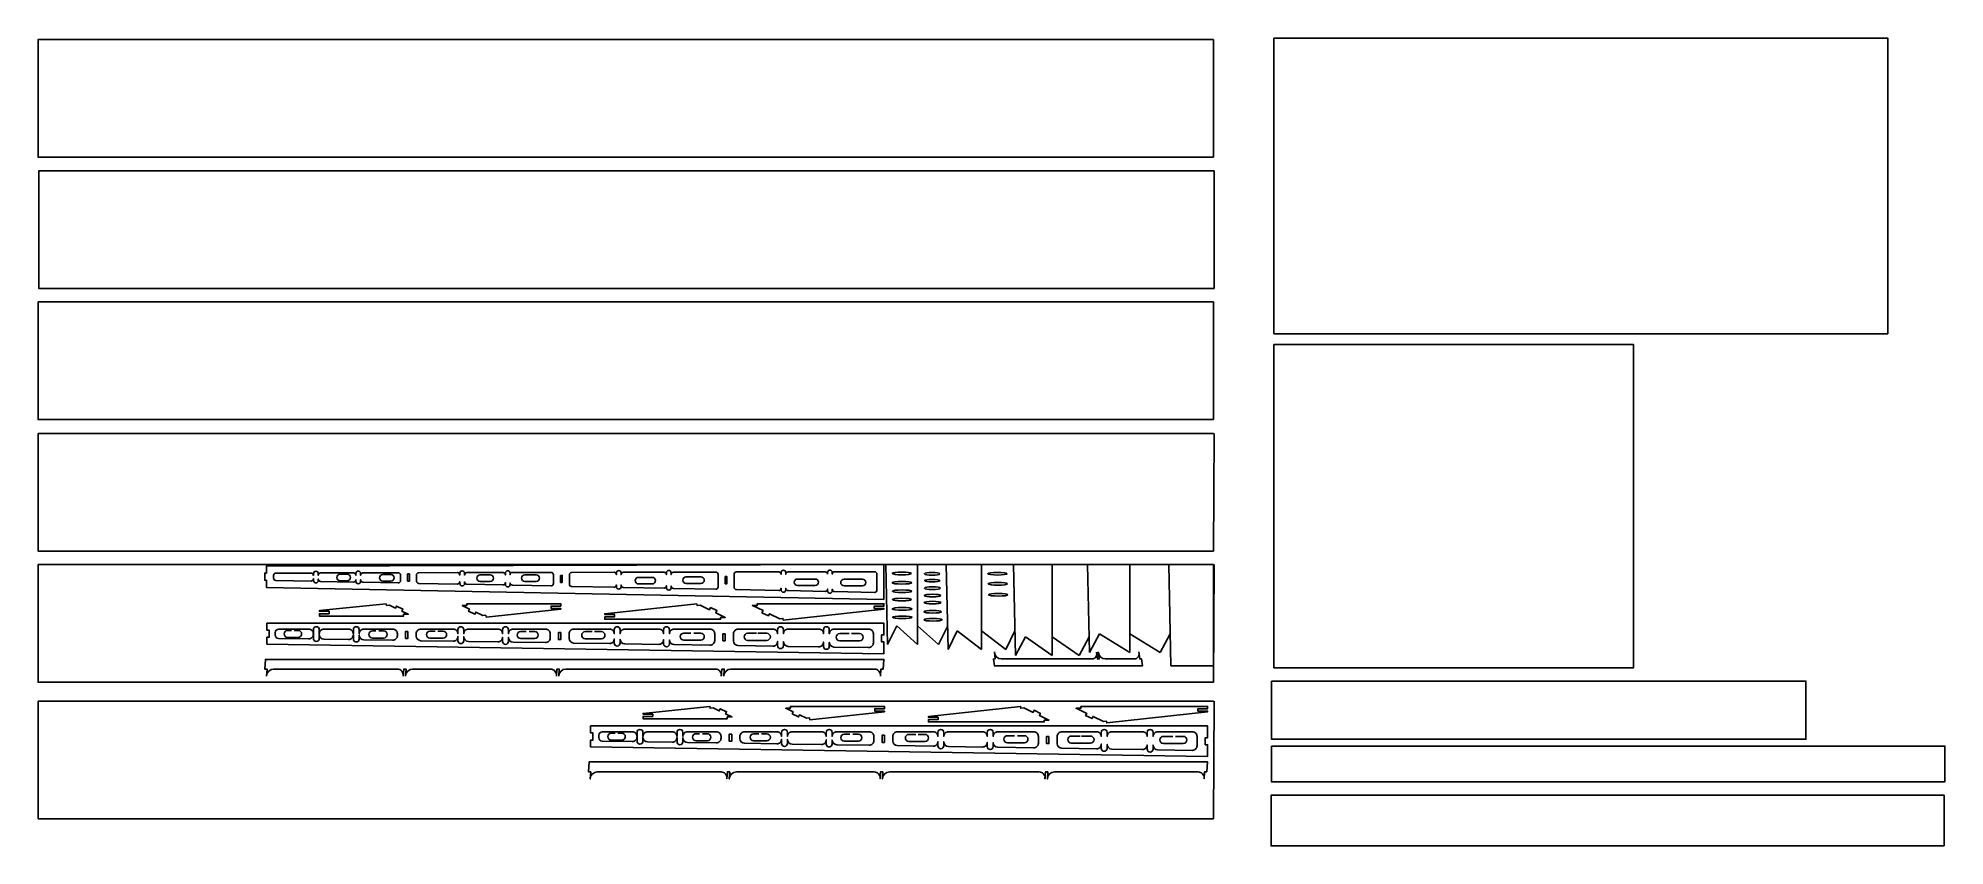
# Model space of a CAD drawing. Header units: millimetres. Extents: x 101 to 1723, y 193 to 880.
import ezdxf

# ---------------------------------------------------------------- set-up
doc = ezdxf.new("R2010")
doc.units = ezdxf.units.MM
doc.layers.add('2mm轻木', color=3, linetype='Continuous')

msp = doc.modelspace()

# ---------------------------------------------------------------- linework, layer by layer
for points in [[(1100.7, 779), (1100.7, 879), (100.7, 879), (100.7, 779)], [(1674.5, 628.8), (1152.2, 628.7), (1152.2, 880.2), (1674.5, 880.3)], [(1101.2, 667.3), (101.2, 667.3), (101.2, 767.3), (1101.2, 767.3)], [(1100.7, 555.8), (1100.7, 655.8), (100.7, 655.8), (100.7, 555.8)], [(1152.2, 619.6), (1458.2, 619.6), (1458.2, 344.6), (1152.2, 344.6)], [(1150.2, 333.2), (1604.8, 333.2), (1604.8, 283.7), (1150.2, 283.7)], [(1150, 277.9), (1723.1, 277.9), (1723.1, 247.6), (1150, 247.6)], [(1722.4, 193), (1149.8, 193), (1149.8, 236.1), (1722.4, 236.1)]]:
    msp.add_lwpolyline(points, close=True)
for points in [[(1101.2, 543.8), (1100.7, 443.8), (100.7, 443.8), (100.7, 543.8), (1100.7, 543.8)], [(1101.2, 432.3), (1100.7, 332.3), (100.7, 332.3), (100.7, 432.3), (1100.7, 432.3)], [(1101.2, 316.1), (1100.7, 216.1), (100.7, 216.1), (100.7, 316.1), (1100.7, 316.1)]]:
    msp.add_lwpolyline(points)
at = {"layer": '2mm轻木'}
for p, q in [((849, 432.3), (822, 432.3)), ((822, 432.3), (823.5, 364.3)), ((849, 364.3), (849, 432.3)), ((873.4, 432.3), (849, 432.3)), ((1100.7, 432.3), (873.4, 432.3)), ((873.4, 432.3), (875, 360)), ((903.4, 360), (903.4, 432.3)), ((932.2, 355), (930.5, 432.3)), ((963.5, 432.3), (963.5, 355)), ((993.5, 432.3), (995.2, 357.5)), ((1029.6, 357.5), (1029.6, 432.3)), ((1062.7, 432.3), (1064.6, 346.1)), ((1100.7, 346.1), (1100.7, 432.3)), ((823.5, 364.3), (831.4, 380.3)), ((831.4, 380.3), (849, 364.3)), ((849, 380.3), (866.7, 364.3)), ((866.7, 364.3), (874.6, 380.3)), ((875, 360), (882.7, 376)), ((882.7, 376), (903.4, 360)), ((903.4, 376), (924.1, 360)), ((924.1, 360), (931.7, 376)), ((995.2, 357.5), (1003.7, 373.5)), ((1003.7, 373.5), (1029.6, 357.5)), ((1029.6, 373.5), (1055.4, 357.5)), ((1055.4, 357.5), (1064, 373.5)), ((940.7, 371), (932.2, 355)), ((963.5, 355), (940.7, 371)), ((963.5, 371), (986.4, 355)), ((986.4, 355), (994.9, 371)), ((1064.6, 346.1), (1100.7, 346.1))]:
    msp.add_line(p, q, dxfattribs=at)
for points in [[(820.4, 402.6), (295, 413), (295, 419.1), (293.5, 419.1), (293.5, 425.1), (295, 425.1), (295, 431.1), (820.4, 432.3)], [(415.1, 424.4), (416.6, 424.4), (416.6, 418.4), (415.1, 418.4)], [(545.2, 423.2), (546.7, 423.2), (546.7, 417.2), (545.2, 417.2)], [(685.3, 422.1), (686.8, 422.1), (686.8, 416.1), (685.3, 416.1)], [(295.4, 382.5), (295.4, 376.5), (297.4, 376.5), (297.4, 370.5), (295.4, 370.5), (295.4, 364.7), (820.4, 356.5), (820.4, 366.5), (818.4, 366.5), (818.4, 372.5), (820.4, 372.5), (820.4, 382.5)], [(415.4, 375.5), (413.4, 375.5), (413.4, 369.5), (415.4, 369.5)], [(545.4, 374.5), (543.4, 374.5), (543.4, 368.5), (545.4, 368.5)], [(685.4, 373.5), (683.4, 373.5), (683.4, 367.5), (685.4, 367.5)], [(675, 310.5), (672.4, 310.2), (672.3, 311.7), (672.4, 310.2)], [(939.3, 310.5), (936.8, 310.2), (936.6, 311.7), (936.8, 310.2)], [(570.8, 295.1), (570.8, 289.1), (572.8, 289.1), (572.8, 283.1), (570.8, 283.1), (570.8, 277.3), (1095.8, 269.1), (1095.8, 279.1), (1093.8, 279.1), (1093.8, 285.1), (1095.8, 285.1), (1095.8, 295.1)], [(754.5, 301.6), (757.1, 301.9), (757.2, 300.4), (757.1, 301.9)], [(1007.2, 298.8), (1009.8, 299.1), (1009.9, 297.6), (1009.8, 299.1)], [(690.8, 288.1), (688.8, 288.1), (688.8, 282.1), (690.8, 282.1)], [(820.8, 287.1), (818.8, 287.1), (818.8, 281.1), (820.8, 281.1)], [(960.8, 286.1), (958.8, 286.1), (958.8, 280.1), (960.8, 280.1)]]:
    msp.add_lwpolyline(points, close=True, dxfattribs=at)
for points in [[(301, 420.9, 0.40839), (302.9, 418.9), (332.9, 418.3, 0.420061), (335, 420.3), (335, 418.7, 1), (339, 418.7), (339, 420.1, 0.40839), (340.9, 418.1), (369, 417.5, 0.420061), (371.1, 419.5), (371.1, 418, 1), (375.1, 418), (375.1, 419.4, 0.40839), (377, 417.4), (407, 416.8, 0.420061), (409.1, 418.8), (409.1, 423.4, 0.41486), (407.1, 425.4), (377.1, 425.3, 0.413568), (375.1, 423.3), (375.1, 424.8, 1), (371.1, 424.8), (371.1, 423.3, 0.414214), (369.1, 425.3), (341, 425.3, 0.414214), (339, 423.3), (339, 424.7, 1), (335, 424.7), (335, 423.2, 0.41486), (333, 425.2), (303, 425.1, 0.413568), (301, 423.1)], [(357.6, 418.5), (363.6, 418.5, 1), (363.6, 424.1), (357.6, 424.1, 1)], [(394, 418.4), (400.9, 418.4, 1), (400.9, 424), (394, 424, 1)], [(422.6, 418.4, 0.40839), (424.5, 416.4), (457.4, 415.8, 0.420061), (459.5, 417.8), (459.5, 416.2, 1), (463.5, 416.2), (463.5, 417.6, 0.40839), (465.4, 415.6), (496.2, 415, 0.420061), (498.3, 417), (498.3, 415.4, 1), (502.3, 415.4), (502.3, 416.8, 0.40839), (504.2, 414.9), (537.1, 414.2, 0.420061), (539.2, 416.2), (539.2, 423.7, 0.414214), (537.2, 425.7), (504.3, 425.7, 0.414214), (502.3, 423.7), (502.3, 425.1, 1), (498.3, 425.1), (498.3, 423.6, 0.41486), (496.3, 425.6), (465.5, 425.5, 0.413568), (463.5, 423.5), (463.5, 425, 1), (459.5, 425), (459.5, 423.5, 0.41486), (457.5, 425.5), (424.6, 425.4, 0.413568), (422.6, 423.4)], [(476.7, 418.1), (485.4, 418.1, 1), (485.4, 423.7), (476.7, 423.7, 1)], [(514.9, 418), (524.5, 418, 1), (524.5, 423.6), (514.9, 423.6, 1)], [(552.7, 415.8, 0.40839), (554.6, 413.8), (590.6, 413.1, 0.420061), (592.7, 415.1), (592.7, 413.5, 1), (596.7, 413.5), (596.7, 415, 0.40839), (598.6, 413), (633.3, 412.3, 0.420061), (635.3, 414.3), (635.3, 412.7, 1), (639.3, 412.7), (639.3, 414.1, 0.40839), (641.3, 412.1), (677.3, 411.4, 0.420061), (679.3, 413.4), (679.3, 424, 0.41486), (677.3, 426), (641.3, 425.9, 0.413568), (639.3, 423.9), (639.3, 425.4, 1), (635.3, 425.4), (635.3, 423.9, 0.41486), (633.3, 425.9), (598.7, 425.8, 0.413568), (596.7, 423.8), (596.7, 425.3, 1), (592.7, 425.3), (592.7, 423.8, 0.41486), (590.7, 425.8), (554.7, 425.7, 0.413568), (552.7, 423.7)], [(652, 416.4), (664.7, 416.4, 1), (664.7, 422), (652, 422, 1)], [(772.4, 424.2, 0.414214), (770.4, 426.2), (738.8, 426.2, 0.414214), (736.8, 424.2), (736.8, 425.6, 1), (732.8, 425.6), (732.8, 424.1, 0.414214), (730.8, 426.1), (694.8, 426.1, 0.414214), (692.8, 424.1), (692.8, 413.1, 0.40839), (694.8, 411.1), (730.8, 410.3, 0.420061), (732.8, 412.3), (732.8, 410.8, 1), (736.8, 410.8), (736.8, 412.2, 0.40839), (738.8, 410.2), (770.3, 409.5, 0.420061), (772.4, 411.5), (772.4, 410, 1), (776.4, 410), (776.4, 411.4, 0.40839), (778.3, 409.4), (812.3, 408.7, 0.420061), (814.4, 410.7), (814.4, 424.3, 0.414214), (812.4, 426.3), (778.4, 426.3, 0.414214), (776.4, 424.3), (776.4, 425.7, 1), (772.4, 425.7)], [(611.5, 415.9), (623.2, 415.9, 1), (623.2, 421.5), (611.5, 421.5, 1)], [(746.9, 414.5), (761.8, 414.5, 1), (761.8, 420.1), (746.9, 420.1, 1)], [(786.4, 414.3), (802.2, 414.3, 1), (802.2, 419.9), (786.4, 419.9, 1)], [(305.3, 369.5, -0.409664), (302.4, 372.5), (302.4, 374.5, -0.414214), (305.4, 377.5), (330.9, 377.5, -0.414214), (334.9, 373.5), (334.9, 377, -1), (339.9, 377), (339.9, 373.5, -0.414214), (343.9, 377.5), (364.9, 377.5, -0.414214), (368.9, 373.5), (368.9, 377, -1), (373.9, 377), (373.9, 373.5, -0.414214), (377.9, 377.5), (402.4, 377.5, -0.414214), (406.4, 373.5), (406.4, 372, -0.418778), (402.3, 368), (377.8, 368.4, -0.409664), (373.9, 372.4), (373.9, 369, -1), (368.9, 369), (368.9, 372.6, -0.418778), (364.8, 368.6), (343.8, 368.9, -0.409664), (339.9, 372.9), (339.9, 369.5, -1), (334.9, 369.5), (334.9, 373.1, -0.418778), (330.8, 369.1)], [(536.4, 370), (536.4, 373.5, 0.414214), (532.4, 377.5), (504.9, 377.5, 0.414214), (500.9, 373.5), (500.9, 377, 1), (495.9, 377), (495.9, 373.5, 0.414214), (491.9, 377.5), (466.9, 377.5, 0.414214), (462.9, 373.5), (462.9, 377, 1), (457.9, 377), (457.9, 373.5, 0.414214), (453.9, 377.5), (426.4, 377.5, 0.414214), (422.4, 373.5), (422.4, 371.6, 0.409664), (426.3, 367.6), (453.8, 367.2, 0.418778), (457.9, 371.2), (457.9, 367.6, 1), (462.9, 367.6), (462.9, 371, 0.409664), (466.8, 367), (491.8, 366.6, 0.418778), (495.9, 370.6), (495.9, 367, 1), (500.9, 367), (500.9, 370.4, 0.409664), (504.8, 366.4), (532.3, 366, 0.418778)], [(676.4, 367.8), (676.4, 373.5, 0.414214), (672.4, 377.5), (641.9, 377.5, 0.414214), (637.9, 373.5), (637.9, 377, 1), (632.9, 377), (632.9, 373.5, 0.414214), (628.9, 377.5), (599.9, 377.5, 0.414214), (595.9, 373.5), (595.9, 377, 1), (590.9, 377), (590.9, 373.5, 0.414214), (586.9, 377.5), (556.4, 377.5, 0.414214), (552.4, 373.5), (552.4, 369.6, 0.409664), (556.3, 365.6), (586.8, 365.1, 0.418778), (590.9, 369.1), (590.9, 365.5, 1), (595.9, 365.5), (595.9, 368.9, 0.409664), (599.8, 364.9), (628.8, 364.5, 0.418778), (632.9, 368.5), (632.9, 364.9, 1), (637.9, 364.9), (637.9, 368.3, 0.409664), (641.8, 364.3), (672.3, 363.8, 0.418778)], [(811.4, 365.7), (811.4, 373.5, 0.414214), (807.4, 377.5), (777.9, 377.5, 0.414214), (773.9, 373.5), (773.9, 377, 1), (768.9, 377), (768.9, 373.5, 0.414214), (764.9, 377.5), (738.9, 377.5, 0.414214), (734.9, 373.5), (734.9, 377, 1), (729.9, 377), (729.9, 373.5, 0.414214), (725.9, 377.5), (696.4, 377.5, 0.414214), (692.4, 373.5), (692.4, 367.4, 0.409664), (696.3, 363.4), (725.8, 363, 0.418778), (729.9, 367), (729.9, 363.4, 1), (734.9, 363.4), (734.9, 366.8, 0.409664), (738.8, 362.8), (764.8, 362.4, 0.418778), (768.9, 366.4), (768.9, 362.8, 1), (773.9, 362.8), (773.9, 366.2, 0.409664), (777.8, 362.2), (807.3, 361.7, 0.418778)], [(580.7, 282.2, -0.409664), (577.8, 285.2), (577.8, 287.1, -0.414214), (580.8, 290.1), (606.3, 290.1, -0.414214), (610.3, 286.1), (610.3, 289.6, -1), (615.3, 289.6), (615.3, 286.1, -0.414214), (619.3, 290.1), (640.3, 290.1, -0.414214), (644.3, 286.1), (644.3, 289.6, -1), (649.3, 289.6), (649.3, 286.1, -0.414214), (653.3, 290.1), (677.8, 290.1, -0.414214), (681.8, 286.1), (681.8, 284.6, -0.418778), (677.7, 280.6), (653.2, 281, -0.409664), (649.3, 285), (649.3, 281.6, -1), (644.3, 281.6), (644.3, 285.2, -0.418778), (640.2, 281.2), (619.2, 281.6, -0.409664), (615.3, 285.6), (615.3, 282.2, -1), (610.3, 282.2), (610.3, 285.8, -0.418778), (606.2, 281.8)], [(811.8, 282.6), (811.8, 286.1, 0.414214), (807.8, 290.1), (780.3, 290.1, 0.414214), (776.3, 286.1), (776.3, 289.6, 1), (771.3, 289.6), (771.3, 286.1, 0.414214), (767.3, 290.1), (742.3, 290.1, 0.414214), (738.3, 286.1), (738.3, 289.6, 1), (733.3, 289.6), (733.3, 286.1, 0.414214), (729.3, 290.1), (701.8, 290.1, 0.414214), (697.8, 286.1), (697.8, 284.3, 0.409664), (701.7, 280.3), (729.2, 279.8, 0.418778), (733.3, 283.8), (733.3, 280.2, 1), (738.3, 280.2), (738.3, 283.6, 0.409664), (742.2, 279.6), (767.2, 279.3, 0.418778), (771.3, 283.3), (771.3, 279.7, 1), (776.3, 279.7), (776.3, 283.1, 0.409664), (780.2, 279.1), (807.7, 278.6, 0.418778)], [(951.8, 280.4), (951.8, 286.1, 0.414214), (947.8, 290.1), (917.3, 290.1, 0.414214), (913.3, 286.1), (913.3, 289.6, 1), (908.3, 289.6), (908.3, 286.1, 0.414214), (904.3, 290.1), (875.3, 290.1, 0.414214), (871.3, 286.1), (871.3, 289.6, 1), (866.3, 289.6), (866.3, 286.1, 0.414214), (862.3, 290.1), (831.8, 290.1, 0.414214), (827.8, 286.1), (827.8, 282.3, 0.409664), (831.7, 278.3), (862.2, 277.8, 0.418778), (866.3, 281.8), (866.3, 278.2, 1), (871.3, 278.2), (871.3, 281.6, 0.409664), (875.2, 277.6), (904.2, 277.1, 0.418778), (908.3, 281.1), (908.3, 277.5, 1), (913.3, 277.5), (913.3, 280.9, 0.409664), (917.2, 276.9), (947.7, 276.4, 0.418778)], [(1086.8, 278.3), (1086.8, 286.1, 0.414214), (1082.8, 290.1), (1053.3, 290.1, 0.414214), (1049.3, 286.1), (1049.3, 289.6, 1), (1044.3, 289.6), (1044.3, 286.1, 0.414214), (1040.3, 290.1), (1014.3, 290.1, 0.414214), (1010.3, 286.1), (1010.3, 289.6, 1), (1005.3, 289.6), (1005.3, 286.1, 0.414214), (1001.3, 290.1), (971.8, 290.1, 0.414214), (967.8, 286.1), (967.8, 280.1, 0.409664), (971.7, 276.1), (1001.2, 275.6, 0.418778), (1005.3, 279.6), (1005.3, 276, 1), (1010.3, 276), (1010.3, 279.4, 0.409664), (1014.2, 275.4), (1040.2, 275, 0.418778), (1044.3, 279), (1044.3, 275.4, 1), (1049.3, 275.4), (1049.3, 278.8, 0.409664), (1053.2, 274.8), (1082.7, 274.3, 0.418778)]]:
    msp.add_lwpolyline(points, format="xyb", close=True, dxfattribs=at)
for points in [[(399.6, 397.9), (404.8, 395.3), (405.7, 397.1), (411.1, 394.5), (410.2, 392.7), (415.6, 390.1), (411.6, 390.1), (411.6, 388.6), (340, 388.6), (340, 390.6), (348.2, 390.6), (348.2, 392.6), (340, 392.6), (340, 393.2), (396.9, 399.1)], [(397.1, 397.6), (396.9, 399.1)], [(397.1, 397.6), (399.6, 397.9)], [(479.1, 389), (473.1, 391.9), (472.3, 390.1), (466.9, 392.7), (467.7, 394.5), (461.5, 397.6), (465.5, 397.6), (465.5, 399.1), (545.4, 399.1), (545.4, 397.1), (537.1, 397.1), (537.1, 395.1), (545.4, 395.1), (545.4, 394.5), (481.8, 387.7)], [(663.9, 397.9), (671.9, 394), (672.8, 395.8), (678.2, 393.2), (677.3, 391.4), (685.4, 387.4), (681.4, 387.4), (681.4, 385.9), (582.8, 385.9), (582.8, 387.9), (591.1, 387.9), (591.1, 389.9), (582.8, 389.9), (582.8, 390.5), (661.2, 399.1)], [(661.2, 399.1), (661.4, 397.6), (663.9, 397.9)], [(731.8, 386.2), (722.9, 390.6), (722, 388.8), (716.6, 391.4), (717.5, 393.2), (708.5, 397.6), (712.5, 397.6), (712.5, 399.1), (820.4, 399.1), (820.4, 397.1), (812.1, 397.1), (812.1, 395.1), (820.4, 395.1), (820.4, 394.5), (734.5, 385)], [(479.1, 389), (481.7, 389.2)], [(481.8, 387.7), (481.7, 389.2)], [(731.8, 386.2), (734.4, 386.5), (734.5, 385)], [(1037.2, 358), (1038, 352.1), (1039.5, 352.2), (1040.3, 346.1), (914.3, 346.1), (913.5, 351.9), (915, 352.1), (914.3, 358)], [(1001.2, 357.8), (1002, 351.9), (1003.5, 352.1), (1002.7, 358)], [(819.8, 343.4), (820.4, 351.7), (294.1, 351.7), (293.5, 343.5), (295.5, 343.4), (295.1, 337.4)], [(411.4, 337.5), (411.8, 343.5), (413.8, 343.4), (413.4, 337.4)], [(541.7, 337.5), (542.1, 343.5), (544.1, 343.4), (543.7, 337.4)], [(682, 337.5), (682.5, 343.5), (684.5, 343.4), (684, 337.4)], [(817.4, 337.5), (817.8, 343.5), (819.8, 343.4)], [(675, 310.5), (680.2, 307.9), (681.1, 309.7), (686.5, 307.1), (685.6, 305.3), (691, 302.7), (687, 302.7), (687, 301.2), (615.4, 301.2), (615.4, 303.2), (623.6, 303.2), (623.6, 305.2), (615.4, 305.2), (615.4, 305.8), (672.3, 311.7)], [(754.5, 301.6), (748.5, 304.5), (747.7, 302.7), (742.3, 305.4), (743.1, 307.2), (736.8, 310.2), (740.8, 310.2), (740.8, 311.7), (820.8, 311.7), (820.8, 309.7), (812.5, 309.7), (812.5, 307.7), (820.8, 307.7), (820.8, 307.1), (757.2, 300.4)], [(939.3, 310.5), (947.3, 306.6), (948.1, 308.4), (953.5, 305.8), (952.7, 304), (960.8, 300), (956.8, 300), (956.8, 298.5), (858.2, 298.5), (858.2, 300.5), (866.5, 300.5), (866.5, 302.5), (858.2, 302.5), (858.2, 303.1), (936.6, 311.7)], [(1007.2, 298.8), (998.3, 303.2), (997.4, 301.4), (992, 304), (992.9, 305.8), (983.9, 310.2), (987.9, 310.2), (987.9, 311.7), (1095.8, 311.7), (1095.8, 309.7), (1087.5, 309.7), (1087.5, 307.7), (1095.8, 307.7), (1095.8, 307.1), (1009.9, 297.6)]]:
    msp.add_lwpolyline(points, dxfattribs=at)
for points in [[(316.2, 376.4), (313, 376.4, 1), (313, 370.4), (321.9, 370.4, 1), (321.9, 376.4), (318.6, 376.4)], [(388, 375.9), (385.1, 375.9, 1), (385.1, 369.9), (394.7, 369.9, 1), (394.7, 375.9), (390.7, 375.9)], [(438.5, 375.8), (434.1, 375.8, 1), (434.1, 369.8), (445.3, 369.8, 1), (445.3, 375.8), (440.9, 375.8)], [(516, 375.4), (511.3, 375.4, 1), (511.3, 369.4), (523.2, 369.4, 1), (523.2, 375.4), (518.6, 375.4)], [(572.1, 375.3), (566.2, 375.3, 1), (566.2, 369.3), (580, 369.3, 1), (580, 375.3), (574.2, 375.3)], [(656.1, 374.1), (650, 374.1, 1), (650, 368.1), (664.5, 368.1, 1), (664.5, 374.1), (658.7, 374.1)], [(711.8, 373.9), (704.4, 373.9, 1), (704.4, 367.9), (720.7, 367.9, 1), (720.7, 373.9), (713, 373.9)], [(790.7, 373.6), (782.7, 373.6, 1), (782.7, 367.6), (799.7, 367.6, 1), (799.7, 373.6), (792.9, 373.6)], [(914.4, 357.3, 0.377596), (920.3, 352.1), (997.4, 352.1, 0.451804), (1001.4, 356.6)], [(1002.8, 357.3, 0.377596), (1008.7, 352.1), (1033.5, 352.1, 0.451804), (1037.4, 356.6)], [(295.1, 337.8, -0.394089), (301.1, 343.4), (406.4, 343.4, -0.434629), (411.4, 338)], [(413.4, 337.8, -0.394089), (419.4, 343.4), (536.8, 343.4)], [(536.8, 343.4, -0.434629), (541.7, 338)], [(543.7, 337.8, -0.394089), (549.7, 343.4), (677.1, 343.4, -0.434629), (682.1, 338)], [(684.1, 337.8, -0.394089), (690.1, 343.4), (812.4, 343.4, -0.434629), (817.4, 338)], [(591.6, 289), (588.4, 289, 1), (588.4, 283), (597.3, 283, 1), (597.3, 289), (594, 289)], [(663.4, 288.5), (660.5, 288.5, 1), (660.5, 282.5), (670.1, 282.5, 1), (670.1, 288.5), (666.1, 288.5)], [(713.9, 288.4), (709.5, 288.4, 1), (709.5, 282.4), (720.7, 282.4, 1), (720.7, 288.4), (716.3, 288.4)], [(791.4, 288.1), (786.6, 288.1, 1), (786.6, 282.1), (798.6, 282.1, 1), (798.6, 288.1), (794, 288.1)], [(847.5, 287.9), (841.6, 287.9, 1), (841.6, 281.9), (855.3, 281.9, 1), (855.3, 287.9), (849.6, 287.9)], [(931.5, 286.8), (925.4, 286.8, 1), (925.4, 280.8), (939.9, 280.8, 1), (939.9, 286.8), (934.1, 286.8)], [(987.2, 286.5), (979.8, 286.5, 1), (979.8, 280.5), (996.1, 280.5, 1), (996.1, 286.5), (988.4, 286.5)], [(1066.1, 286.2), (1058.1, 286.2, 1), (1058.1, 280.2), (1075.1, 280.2, 1), (1075.1, 286.2), (1068.3, 286.2)], [(1095.2, 256), (1095.8, 264.4), (569.5, 264.4), (568.9, 256.1), (570.9, 256), (570.5, 250), (570.5, 250.4, -0.394089), (576.5, 256), (681.8, 256, -0.434629), (686.8, 250.6), (686.8, 250.1), (687.2, 256.1), (689.2, 256), (688.8, 250), (688.8, 250.4, -0.394089), (694.8, 256), (812.1, 256)], [(812.1, 256, -0.434629), (817.1, 250.6), (817.1, 250.1), (817.5, 256.1), (819.5, 256), (819.1, 250), (819.1, 250.4, -0.394089), (825.1, 256), (952.5, 256, -0.434629), (957.5, 250.6), (957.4, 250.1), (957.9, 256.1), (959.8, 256), (959.4, 250), (959.5, 250.4, -0.394089), (965.4, 256), (1087.8, 256, -0.434629), (1092.8, 250.6), (1092.8, 250.1), (1093.2, 256.1), (1095.2, 256)]]:
    msp.add_lwpolyline(points, format="xyb", dxfattribs=at)
for centre, major_axis, ratio in [((835.6, 424.8), (8.12, 0), 0.135715), ((861.4, 424.5), (6.53, 0), 0.168794), ((917, 424.6), (8.26, 0), 0.133495), ((835.7, 416.9), (8.42, 0), 0.130988), ((835.8, 409.7), (8.26, 0), 0.133495), ((861.6, 412.3), (6.74, 0), 0.163654), ((861.7, 406), (6.97, 0), 0.158096), ((861.5, 418.7), (6.53, 0), 0.168794), ((917.3, 416), (8.26, 0), 0.133495), ((917.6, 406.7), (8.26, 0), 0.133495), ((835.9, 394.7), (8.42, 0), 0.130988), ((835.7, 402.6), (8.12, 0), 0.135715), ((861.9, 392.2), (7.5, 0), 0.146942), ((861.7, 400), (7.23, 0), 0.152408), ((836, 387.5), (8.26, 0), 0.133495), ((862.1, 385.4), (-7.7, 0), 0.143268)]:
    msp.add_ellipse(centre, major_axis=major_axis, ratio=ratio, dxfattribs=at)

doc.saveas('drawing.dxf')
